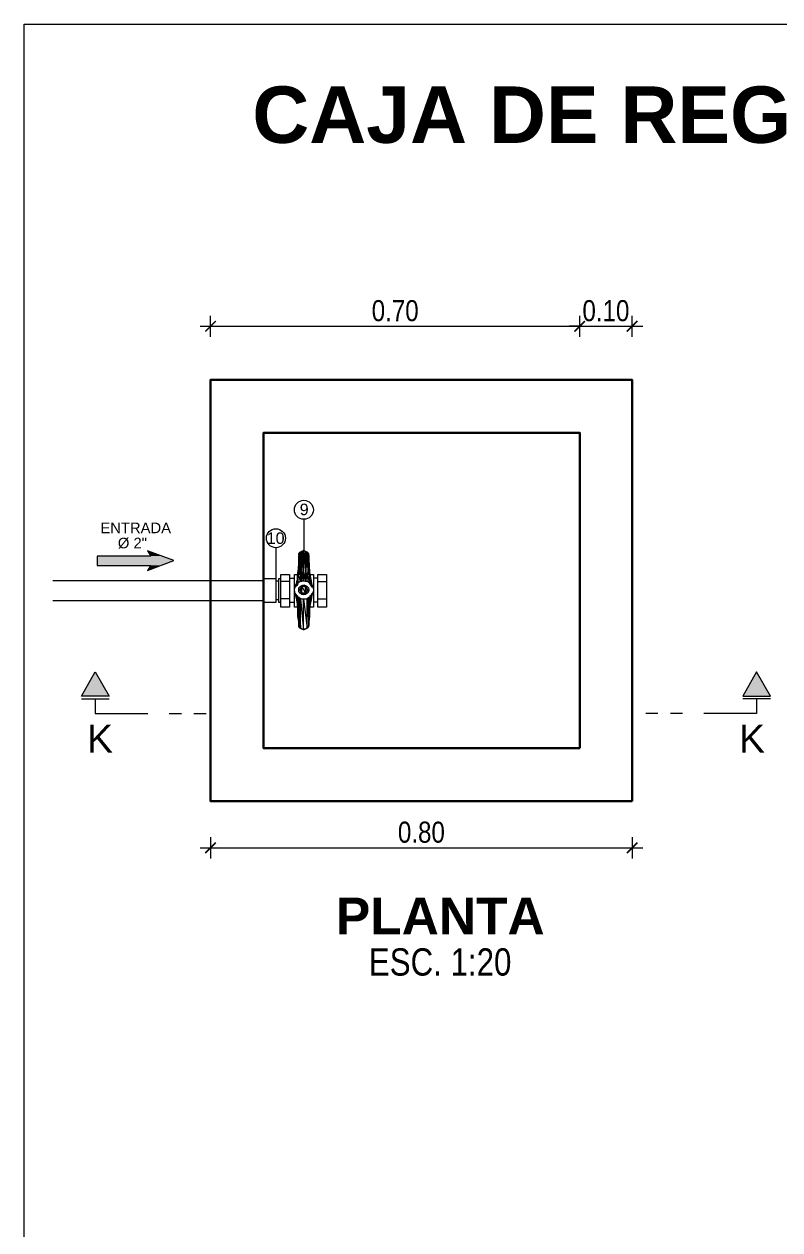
# Model space of a CAD drawing. Header units: metres. Extents: x 0 to 1843, y 1434 to 1492.
# Drawn here: x 1821.078 to 1822.514, y 1442.151 to 1444.442 of the extents above; entities that cross this region are included whole.
import ezdxf
from ezdxf.enums import TextEntityAlignment as Align

# ---------------------------------------------------------------- set-up
doc = ezdxf.new("R2010")
doc.units = ezdxf.units.M
doc.header["$LTSCALE"] = 0.005
doc.linetypes.add('ACAD_ISO04W100', pattern=[30.5, 24, -3, 0.5, -3])
for name, color, linetype, lineweight in [('-Acero techos', 252, 'Continuous', 13), ('-Eje', 1, 'ACAD_ISO04W100', 9), ('-Textos', 7, 'Continuous', 20)]:
    doc.layers.add(name, color=color, linetype=linetype, lineweight=lineweight)
for name, color, linetype in [('A_50_CotasExter', 7, 'Continuous'), ('G-TEXTOS-TITULOS', 4, 'Continuous'), ('PDF_Sentido de flujo', 1, 'Continuous'), ('PDF_Text', 7, 'Continuous')]:
    doc.layers.add(name, color=color, linetype=linetype)
for name, color, linetype, true_color in [('PDF_Geometry', 9, 'Continuous', 0x808080), ('PDF_Muro secundario', 7, 'Continuous', 0x545454), ("PDF_Tub. de desague 4''", 7, 'Continuous', 0x002595)]:
    doc.layers.add(name, color=color, linetype=linetype, true_color=true_color)
doc.styles.add('-Arial', font='arial.ttf')
doc.styles.add('-Arial Narrow', font='ARIALN.TTF')
doc.styles.add('25-TITULO', font='arialbd.ttf', dxfattribs={"height": 0.1})
doc.styles.add('PDF Arial-BoldMT', font='arial.ttf')
doc.dimstyles.new('Esc 1_20n', dxfattribs={"dimscale": 0.02, "dimtxt": 2, "dimasz": 1, "dimexe": 1, "dimexo": 1, "dimgap": 0.45, "dimtad": 1, "dimtoh": 1, "dimzin": 3, "dimdsep": 46, "dimtxsty": '-Arial Narrow', "dimblk": 'ARCHTICK', "dimcen": 1, "dimdle": 1, "dimclrd": 7, "dimclre": 7, "dimclrt": 7, "dimadec": 0, "dimazin": 0, "dimtfac": 1, "dimtix": 1, "dimtmove": 1, "dimatfit": 2, "dimldrblk": 'ARCHTICK', "dimfxl": 1, "dimfxlon": 1, "dimtolj": 2, "dimlwd": 5, "dimlwe": 5, "dimarcsym": 0})

# ---------------------------------------------------------------- blocks, each defined once
blk = doc.blocks.new('Corte Vertical 1_1000')
at = {"layer": '-Eje'}
blk.add_hatch(color=256, dxfattribs=at).paths.add_polyline_path([(13.34, -3.56), (9.86, -1.57), (9.86, -5.55)])
for p, q in [((9.44, -1.57), (9.44, -5.55)), ((9.44, -3.56), (7.34, -3.56))]:
    blk.add_line(p, q, dxfattribs=at)
blk.add_lwpolyline([(13.34, -3.56), (9.86, -5.55), (9.86, -1.57)], close=True, dxfattribs=at)
for points in [[(7.34, -3.56), (7.34, -16.05)], [(7.34, -14.25), (7.34, -16)], [(7.34, -17.81), (7.34, -19.56)]]:
    blk.add_lwpolyline(points, dxfattribs=at)
at = {"layer": '-Eje', "style": '-Arial'}
blk.add_attdef('A', text='', height=4, dxfattribs=at).set_placement((3.71, -4.24), align=Align.MIDDLE)
blk = doc.blocks.new('_ArchTick')
at = {"color": 0, "linetype": 'ByBlock', "const_width": 0.15}
blk.add_lwpolyline([(-0.5, -0.5), (0.5, 0.5)], dxfattribs=at)
blk = doc.blocks.new('*D316')
at = {"layer": 'A_50_CotasExter', "color": 7, "lineweight": 5, "ltscale": 0.005, "transparency": 16777216}
for p, q in [((1821.4325, 1443.848), (1821.4325, 1443.888)), ((1822.1336, 1443.848), (1822.1336, 1443.888)), ((1821.4125, 1443.868), (1822.1536, 1443.868))]:
    blk.add_line(p, q, dxfattribs=at)
at = {"layer": 'Defpoints', "color": 0, "ltscale": 0.005, "transparency": 16777216}
for p in [(1822.1336, 1443.868), (1821.4325, 1443.7665), (1822.1336, 1443.6659)]:
    blk.add_point(p, dxfattribs=at)
at = {"layer": 'A_50_CotasExter', "color": 7, "lineweight": 5, "ltscale": 0.005, "transparency": 16777216, "xscale": 0.02, "yscale": 0.02, "zscale": 0.02}
for p, rotation in [((1821.4325, 1443.868), 180.0000000001303), ((1822.1336, 1443.868), 1.302755197527456e-10)]:
    blk.add_blockref('_ArchTick', p, dxfattribs=dict(at, rotation=rotation))
at = {"layer": 'A_50_CotasExter', "color": 7, "ltscale": 0.005, "transparency": 16777216, "insert": (1821.7831, 1443.8974), "char_height": 0.04, "attachment_point": 5, "style": '-Arial Narrow'}
blk.add_mtext('\\A2;0.70', dxfattribs=at)
blk = doc.blocks.new('*D317')
at = {"layer": 'A_50_CotasExter', "color": 7, "lineweight": 5, "ltscale": 0.005, "transparency": 16777216}
for p, q in [((1822.1336, 1443.848), (1822.1336, 1443.888)), ((1822.2332, 1443.848), (1822.2332, 1443.888)), ((1822.1336, 1443.868), (1822.1136, 1443.868)), ((1822.1336, 1443.868), (1822.2332, 1443.868)), ((1822.2332, 1443.868), (1822.2532, 1443.868))]:
    blk.add_line(p, q, dxfattribs=at)
at = {"layer": 'Defpoints', "color": 0, "ltscale": 0.005, "transparency": 16777216}
for p in [(1822.2332, 1443.868), (1822.2332, 1443.7665), (1822.1336, 1443.6659)]:
    blk.add_point(p, dxfattribs=at)
at = {"layer": 'A_50_CotasExter', "color": 7, "lineweight": 5, "ltscale": 0.005, "transparency": 16777216, "xscale": 0.02, "yscale": 0.02, "zscale": 0.02}
for p, rotation in [((1822.1336, 1443.868), 1.302957741700084e-10), ((1822.2332, 1443.868), 180.0000000001303)]:
    blk.add_blockref('_ArchTick', p, dxfattribs=dict(at, rotation=rotation))
at = {"layer": 'A_50_CotasExter', "color": 7, "ltscale": 0.005, "transparency": 16777216, "insert": (1822.1834, 1443.8974), "char_height": 0.04, "attachment_point": 5, "style": '-Arial Narrow'}
blk.add_mtext('\\A2;0.10', dxfattribs=at)
blk = doc.blocks.new('*D318')
at = {"layer": 'A_50_CotasExter', "color": 7, "lineweight": 5, "ltscale": 0.005, "transparency": 16777216}
for p, q in [((1821.4325, 1442.8972), (1821.4325, 1442.8572)), ((1822.2332, 1442.8972), (1822.2332, 1442.8572)), ((1821.4125, 1442.8772), (1822.2532, 1442.8772))]:
    blk.add_line(p, q, dxfattribs=at)
at = {"layer": 'Defpoints', "color": 0, "ltscale": 0.005, "transparency": 16777216}
for p in [(1821.4325, 1442.9658), (1822.2332, 1442.9658), (1822.2332, 1442.8772)]:
    blk.add_point(p, dxfattribs=at)
at = {"layer": 'A_50_CotasExter', "color": 7, "lineweight": 5, "ltscale": 0.005, "transparency": 16777216, "xscale": 0.02, "yscale": 0.02, "zscale": 0.02, "rotation": 180}
blk.add_blockref('_ArchTick', (1821.4325, 1442.8772), dxfattribs=at)
at = {"layer": 'A_50_CotasExter', "color": 7, "lineweight": 5, "ltscale": 0.005, "transparency": 16777216, "xscale": 0.02, "yscale": 0.02, "zscale": 0.02}
blk.add_blockref('_ArchTick', (1822.2332, 1442.8772), dxfattribs=at)
at = {"layer": 'A_50_CotasExter', "color": 7, "ltscale": 0.005, "transparency": 16777216, "insert": (1821.8329, 1442.9067), "char_height": 0.04, "attachment_point": 5, "style": '-Arial Narrow'}
blk.add_mtext('\\A2;0.80', dxfattribs=at)

msp = doc.modelspace()

# ---------------------------------------------------------------- linework, layer by layer
at = {"layer": '-Acero techos', "color": 18, "ltscale": 0.005, "true_color": 0x000000}
msp.add_lwpolyline([(1821.07833, 1444.44203), (1824.08088, 1444.44203), (1824.08088, 1439.88018), (1821.07833, 1439.88018)], close=True, dxfattribs=at)
at = {"layer": 'PDF_Geometry', "color": 7, "lineweight": 13}
for p, q in [((1821.60936, 1443.50123), (1821.60936, 1443.44217)), ((1821.55634, 1443.44722), (1821.55634, 1443.38817))]:
    msp.add_line(p, q, dxfattribs=at)
for centre in [(1821.60964, 1443.51939), (1821.55662, 1443.46539)]:
    msp.add_circle(centre, 0.01806, dxfattribs=at)
at = {"layer": 'PDF_Muro secundario', "color": 18, "lineweight": 30, "true_color": 0x000000}
for points in [[(1822.2332, 1442.96581), (1822.2332, 1443.76647), (1821.43254, 1443.76647), (1821.43254, 1442.96581)], [(1822.13365, 1443.06643), (1822.13365, 1443.66586), (1821.53316, 1443.66586), (1821.53316, 1443.06643)]]:
    msp.add_lwpolyline(points, close=True, dxfattribs=at)
at = {"layer": 'PDF_Sentido de flujo', "lineweight": 5}
msp.add_lwpolyline([(1821.3187, 1443.41368), (1821.31278, 1443.40438), (1821.36266, 1443.42298), (1821.31278, 1443.44158), (1821.3187, 1443.43144), (1821.21725, 1443.43144), (1821.21725, 1443.41368)], close=True, dxfattribs=at)
at = {"layer": 'PDF_Sentido de flujo', "transparency": 33554559}
for points in [[(1821.31278, 1443.44158), (1821.33899, 1443.43144), (1821.3187, 1443.43144)], [(1821.33899, 1443.43144), (1821.21725, 1443.43144), (1821.36266, 1443.42298)], [(1821.21725, 1443.43144), (1821.36266, 1443.42298), (1821.21725, 1443.42298)], [(1821.36266, 1443.42298), (1821.21725, 1443.42298), (1821.3373, 1443.41368)], [(1821.21725, 1443.42298), (1821.3373, 1443.41368), (1821.21725, 1443.41368)], [(1821.3187, 1443.41368), (1821.3373, 1443.41368), (1821.31278, 1443.40438)]]:
    msp.add_solid(points, dxfattribs=at)
at = {"layer": "PDF_Tub. de desague 4''", "lineweight": 9}
for points in [[(1821.60042, 1443.43236), (1821.60042, 1443.43551), (1821.60252, 1443.43867), (1821.60568, 1443.44077), (1821.60988, 1443.44182), (1821.61304, 1443.44077), (1821.61619, 1443.43867), (1821.61829, 1443.43551), (1821.61934, 1443.43236)], [(1821.60042, 1443.43131), (1821.60042, 1443.425), (1821.59832, 1443.40083), (1821.59727, 1443.39347), (1821.59622, 1443.38401), (1821.59307, 1443.37245)], [(1821.60042, 1443.39662), (1821.60042, 1443.43131), (1821.60042, 1443.39662)], [(1821.60042, 1443.43131), (1821.60042, 1443.39662), (1821.60042, 1443.43131)], [(1821.61934, 1443.39662), (1821.61934, 1443.43131), (1821.61934, 1443.39662)], [(1821.61934, 1443.43131), (1821.61934, 1443.39662), (1821.61934, 1443.43131)], [(1821.61934, 1443.43131), (1821.61934, 1443.425), (1821.62039, 1443.40083), (1821.62144, 1443.39347), (1821.62355, 1443.38401), (1821.62565, 1443.37245)], [(1821.56574, 1443.38821), (1821.56153, 1443.38821), (1821.56153, 1443.34407), (1821.56574, 1443.34407)], [(1821.58255, 1443.38927), (1821.59201, 1443.38927)], [(1821.59727, 1443.33461), (1821.59201, 1443.33461), (1821.59201, 1443.39662), (1821.59727, 1443.39662)], [(1821.62039, 1443.39662), (1821.62039, 1443.40083), (1821.62039, 1443.39662)], [(1821.62039, 1443.39662), (1821.62775, 1443.39662), (1821.62775, 1443.38086), (1821.62775, 1443.33461), (1821.62144, 1443.33461)], [(1821.62039, 1443.39662), (1821.62039, 1443.37981), (1821.62039, 1443.39662)], [(1821.63616, 1443.38927), (1821.62775, 1443.38927)], [(1821.13283, 1443.38521), (1821.53316, 1443.38521)], [(1821.56153, 1443.38401), (1821.55733, 1443.38401)], [(1821.58255, 1443.38296), (1821.56574, 1443.38296)], [(1821.63616, 1443.38296), (1821.65298, 1443.38296)], [(1821.13283, 1443.34708), (1821.53316, 1443.34708)], [(1821.56153, 1443.34828), (1821.55733, 1443.34828)], [(1821.58255, 1443.35038), (1821.56574, 1443.35038)], [(1821.58255, 1443.34407), (1821.59201, 1443.34407)], [(1821.62565, 1443.36089), (1821.62355, 1443.34828), (1821.62144, 1443.33987), (1821.62039, 1443.33041), (1821.61934, 1443.30728), (1821.61934, 1443.30098), (1821.61829, 1443.29782), (1821.61619, 1443.29467), (1821.61304, 1443.29257), (1821.60988, 1443.29152), (1821.60568, 1443.29257), (1821.60252, 1443.29467), (1821.60042, 1443.29782), (1821.60042, 1443.30098), (1821.60042, 1443.30728), (1821.59832, 1443.33041), (1821.59727, 1443.33987), (1821.59622, 1443.34828), (1821.59307, 1443.36089)], [(1821.59832, 1443.35248), (1821.59832, 1443.31674), (1821.59832, 1443.35248)], [(1821.60042, 1443.30098), (1821.60042, 1443.35248), (1821.60042, 1443.30098)], [(1821.60042, 1443.35248), (1821.60042, 1443.30098), (1821.60042, 1443.35248)], [(1821.60042, 1443.35248), (1821.60042, 1443.30098), (1821.60042, 1443.35248)], [(1821.61934, 1443.35248), (1821.61934, 1443.30728), (1821.61934, 1443.35248)], [(1821.61934, 1443.30098), (1821.61934, 1443.35248), (1821.61934, 1443.30098)], [(1821.61934, 1443.35248), (1821.61934, 1443.30098), (1821.61934, 1443.35248)], [(1821.62039, 1443.35248), (1821.62039, 1443.33041), (1821.62039, 1443.35248)], [(1821.63616, 1443.34407), (1821.62775, 1443.34407)], [(1821.63616, 1443.35038), (1821.65298, 1443.35038)]]:
    msp.add_lwpolyline(points, dxfattribs=at)
for points in [[(1821.60042, 1443.43131), (1821.60358, 1443.39662), (1821.60358, 1443.43867)], [(1821.60358, 1443.43867), (1821.60568, 1443.39662), (1821.60568, 1443.43972)], [(1821.60358, 1443.39662), (1821.60358, 1443.43867), (1821.60568, 1443.39662)], [(1821.60568, 1443.43972), (1821.60883, 1443.39662), (1821.60883, 1443.44182)], [(1821.60568, 1443.39662), (1821.60568, 1443.43972), (1821.60883, 1443.39662)], [(1821.60883, 1443.39662), (1821.60883, 1443.44182), (1821.61304, 1443.39662)], [(1821.60883, 1443.44182), (1821.61304, 1443.39662), (1821.61304, 1443.43972)], [(1821.61304, 1443.39662), (1821.61304, 1443.43972), (1821.61619, 1443.39662)], [(1821.61304, 1443.43972), (1821.61619, 1443.39662), (1821.61619, 1443.43867)], [(1821.61619, 1443.39662), (1821.61619, 1443.43867), (1821.61934, 1443.39662)], [(1821.61619, 1443.43867), (1821.61934, 1443.39662), (1821.61934, 1443.43131)], [(1821.60042, 1443.39662), (1821.60042, 1443.425), (1821.59832, 1443.40083)], [(1821.60042, 1443.39662), (1821.60042, 1443.43131), (1821.60358, 1443.39662)], [(1821.60042, 1443.425), (1821.60042, 1443.39662), (1821.60042, 1443.425), (1821.60042, 1443.39662), (1821.60042, 1443.43131)], [(1821.61934, 1443.43131), (1821.61934, 1443.39662), (1821.61934, 1443.43131), (1821.61934, 1443.39662), (1821.61934, 1443.425)], [(1821.61934, 1443.39662), (1821.61934, 1443.425), (1821.62039, 1443.39662)], [(1821.61934, 1443.425), (1821.62039, 1443.39662), (1821.62039, 1443.40083)], [(1821.53316, 1443.38821), (1821.53316, 1443.34407), (1821.55733, 1443.34407), (1821.55733, 1443.38821)], [(1821.58255, 1443.39662), (1821.58255, 1443.33461), (1821.56574, 1443.33461), (1821.56574, 1443.39662)], [(1821.59727, 1443.3777), (1821.59727, 1443.39347), (1821.59622, 1443.38401)], [(1821.59832, 1443.39662), (1821.59832, 1443.40083), (1821.59727, 1443.39662)], [(1821.59727, 1443.37981), (1821.59727, 1443.39662), (1821.59832, 1443.38086)], [(1821.59727, 1443.39662), (1821.59832, 1443.38086), (1821.59832, 1443.39662)], [(1821.59727, 1443.39347), (1821.59727, 1443.37981), (1821.59727, 1443.39662)], [(1821.59727, 1443.3777), (1821.59727, 1443.39347), (1821.59727, 1443.37981)], [(1821.60042, 1443.39662), (1821.59832, 1443.39662), (1821.59832, 1443.40083)], [(1821.59832, 1443.38086), (1821.59832, 1443.39662), (1821.60358, 1443.38296)], [(1821.59832, 1443.39662), (1821.60358, 1443.38296), (1821.60358, 1443.39662)], [(1821.60358, 1443.38296), (1821.60358, 1443.39662), (1821.60568, 1443.38296)], [(1821.60358, 1443.39662), (1821.60568, 1443.38296), (1821.60568, 1443.39662)], [(1821.60568, 1443.38296), (1821.60568, 1443.39662), (1821.60883, 1443.38401)], [(1821.60568, 1443.39662), (1821.60883, 1443.38401), (1821.60883, 1443.39662)], [(1821.60883, 1443.38401), (1821.60883, 1443.39662), (1821.61304, 1443.38296)], [(1821.60883, 1443.39662), (1821.61304, 1443.38296), (1821.61304, 1443.39662)], [(1821.61304, 1443.38296), (1821.61304, 1443.39662), (1821.61619, 1443.38296)], [(1821.61304, 1443.39662), (1821.61619, 1443.38296), (1821.61619, 1443.39662)], [(1821.61619, 1443.38296), (1821.61619, 1443.39662), (1821.62039, 1443.38086)], [(1821.61619, 1443.39662), (1821.62039, 1443.38086), (1821.62039, 1443.39662)], [(1821.62039, 1443.37981), (1821.62039, 1443.39662), (1821.62144, 1443.3777)], [(1821.62039, 1443.39662), (1821.62144, 1443.3777), (1821.62144, 1443.39347)], [(1821.62039, 1443.38086), (1821.62039, 1443.39662), (1821.62039, 1443.37981)], [(1821.62144, 1443.3777), (1821.62144, 1443.39347), (1821.62355, 1443.3756)], [(1821.62144, 1443.39347), (1821.62355, 1443.3756), (1821.62355, 1443.38401)], [(1821.65298, 1443.37665), (1821.65298, 1443.33461), (1821.63616, 1443.33461), (1821.63616, 1443.37981), (1821.63616, 1443.39662), (1821.65298, 1443.39662)], [(1821.59622, 1443.3756), (1821.59622, 1443.38401), (1821.59307, 1443.37245)], [(1821.59727, 1443.3777), (1821.59622, 1443.3756), (1821.59622, 1443.38401)], [(1821.61934, 1443.36719), (1821.61829, 1443.36404), (1821.61619, 1443.36089), (1821.61304, 1443.35879), (1821.60988, 1443.35773), (1821.60568, 1443.35879), (1821.60252, 1443.36089), (1821.60042, 1443.36404), (1821.60042, 1443.36719), (1821.60042, 1443.3714), (1821.60252, 1443.3735), (1821.60568, 1443.3756), (1821.60988, 1443.37665), (1821.61304, 1443.3756), (1821.61619, 1443.3735), (1821.61829, 1443.3714)], [(1821.61724, 1443.36824), (1821.61304, 1443.3735), (1821.60568, 1443.3735), (1821.60147, 1443.36824), (1821.60568, 1443.36089), (1821.61304, 1443.36089)], [(1821.60358, 1443.36614), (1821.60358, 1443.3693), (1821.60147, 1443.36824)], [(1821.60358, 1443.3693), (1821.60568, 1443.36089), (1821.60568, 1443.3735)], [(1821.60358, 1443.36614), (1821.60358, 1443.3693), (1821.60568, 1443.36089)], [(1821.60568, 1443.36089), (1821.60568, 1443.3735), (1821.61304, 1443.36089)], [(1821.60568, 1443.3735), (1821.61304, 1443.36089), (1821.61304, 1443.3735)], [(1821.61304, 1443.36089), (1821.61304, 1443.3735), (1821.61619, 1443.36614)], [(1821.61304, 1443.3735), (1821.61619, 1443.36614), (1821.61619, 1443.3693)], [(1821.61724, 1443.36824), (1821.61619, 1443.36614), (1821.61619, 1443.3693)], [(1821.62565, 1443.37245), (1821.62355, 1443.3756), (1821.62355, 1443.38401)], [(1821.59622, 1443.34828), (1821.59622, 1443.35668), (1821.59307, 1443.36089)], [(1821.59622, 1443.34828), (1821.59622, 1443.35668), (1821.59727, 1443.33987)], [(1821.59622, 1443.35668), (1821.59727, 1443.33987), (1821.59727, 1443.35563)], [(1821.59727, 1443.33987), (1821.59727, 1443.35563), (1821.59832, 1443.33041)], [(1821.59727, 1443.35563), (1821.59832, 1443.33041), (1821.59832, 1443.35248)], [(1821.59832, 1443.31674), (1821.59832, 1443.35248), (1821.60042, 1443.30728)], [(1821.59832, 1443.35248), (1821.60042, 1443.30728), (1821.60042, 1443.35248)], [(1821.59832, 1443.33041), (1821.59832, 1443.35248), (1821.59832, 1443.31674)], [(1821.60042, 1443.30098), (1821.60042, 1443.35248), (1821.60358, 1443.29467)], [(1821.60042, 1443.35248), (1821.60358, 1443.29467), (1821.60358, 1443.35038)], [(1821.60042, 1443.30728), (1821.60042, 1443.35248), (1821.60042, 1443.30098)], [(1821.60358, 1443.29467), (1821.60358, 1443.35038), (1821.60883, 1443.29152)], [(1821.60358, 1443.35038), (1821.60883, 1443.29152), (1821.60883, 1443.34933)], [(1821.60883, 1443.34933), (1821.61619, 1443.29467), (1821.61619, 1443.35038)], [(1821.60883, 1443.29152), (1821.60883, 1443.34933), (1821.61619, 1443.29467)], [(1821.61619, 1443.35038), (1821.61934, 1443.30098), (1821.61934, 1443.35248)], [(1821.61619, 1443.29467), (1821.61619, 1443.35038), (1821.61934, 1443.30098)], [(1821.61934, 1443.30728), (1821.61934, 1443.35248), (1821.62039, 1443.31674)], [(1821.61934, 1443.35248), (1821.62039, 1443.31674), (1821.62039, 1443.35248)], [(1821.61934, 1443.30098), (1821.61934, 1443.35248), (1821.61934, 1443.30728)], [(1821.62039, 1443.35248), (1821.62144, 1443.33987), (1821.62144, 1443.35563)], [(1821.62039, 1443.33041), (1821.62039, 1443.35248), (1821.62144, 1443.33987)], [(1821.62039, 1443.31674), (1821.62039, 1443.35248), (1821.62039, 1443.33041)], [(1821.62144, 1443.35563), (1821.62355, 1443.34828), (1821.62355, 1443.35668)], [(1821.62144, 1443.33987), (1821.62144, 1443.35563), (1821.62355, 1443.34828)], [(1821.62565, 1443.36089), (1821.62355, 1443.34828), (1821.62355, 1443.35668)]]:
    msp.add_lwpolyline(points, close=True, dxfattribs=at)
msp.add_circle((1821.6099, 1443.36721), 0.01786, dxfattribs=at)

# ---------------------------------------------------------------- block references
at = {"layer": '-Eje'}
ref = msp.add_blockref('Corte Vertical 1_1000', (1821.16658, 1443.03578), dxfattribs=dict(at, xscale=0.01315928236170713, yscale=0.01315928236170713, zscale=0.01315928236170713, rotation=90))
ref.add_attrib('A', 'K', dxfattribs={"height": 0.05264, "style": '-Arial'}).set_placement((1821.22234, 1443.08464), align=Align.MIDDLE)
ref = msp.add_blockref('Corte Vertical 1_1000', (1822.51648, 1443.03578), dxfattribs=dict(at, xscale=-0.01315928236170713, yscale=0.01315928236170713, zscale=0.01315928236170713, rotation=270))
ref.add_attrib('A', 'K', dxfattribs={"height": 0.05264, "style": '-Arial'}).set_placement((1822.46071, 1443.08464), align=Align.MIDDLE)

# ---------------------------------------------------------------- texts
at = {"layer": '-Textos', "style": '-Arial Narrow'}
msp.add_text('ESC. 1:20', height=0.051855, dxfattribs=at).set_placement((1821.86853, 1442.66042), align=Align.MIDDLE_CENTER)
at = {"layer": 'G-TEXTOS-TITULOS', "color": 219, "true_color": 0x642165, "style": '25-TITULO'}
msp.add_text('PLANTA', height=0.07, dxfattribs=at).set_placement((1821.86878, 1442.74771), align=Align.MIDDLE_CENTER)
at = {"layer": 'G-TEXTOS-TITULOS', "color": 219, "true_color": 0x642165, "insert": (1821.47182, 1444.26926), "char_height": 0.1072472, "width": 2.3854037, "attachment_point": 4, "style": '25-TITULO'}
msp.add_mtext('\\pxqc;CAJA DE REGISTRO DE LODOS', dxfattribs=at)
at = {"layer": 'PDF_Text', "lineweight": 13, "style": 'PDF Arial-BoldMT'}
for s, height, p in [('9', 0.02186, (1821.60178, 1443.50918)), ('10', 0.021862, (1821.53904, 1443.45457))]:
    msp.add_text(s, height=height, dxfattribs=at).set_placement(p)
at = {"layer": 'PDF_Text', "char_height": 0.020096, "attachment_point": 4, "style": 'PDF Arial-BoldMT'}
for s, insert in [('ENTRADA', (1821.22322, 1443.48501)), ('Ø 2"', (1821.25638, 1443.45587))]:
    msp.add_mtext(s, dxfattribs=dict(at, insert=insert))

# ---------------------------------------------------------------- dimensions: what is measured, and where the dimension line sits
at = {"layer": 'A_50_CotasExter', "color": 18, "ltscale": 0.005, "true_color": 0x000000}
for base, p1, p2, picture, middle in [((1822.13365, 1443.86799), (1821.43254, 1443.76647), (1822.13365, 1443.66586), '*D316', (1821.7831, 1443.89741)), ((1822.2332, 1443.86799), (1822.13365, 1443.66586), (1822.2332, 1443.76647), '*D317', (1822.18343, 1443.89741))]:
    dim = msp.add_linear_dim(base=base, p1=p1, p2=p2, angle=180, dimstyle='Esc 1_20n', dxfattribs=at)
    dim.commit()
    dim.dimension.update_dxf_attribs({"geometry": picture, "text_midpoint": middle})
dim = msp.add_aligned_dim(p1=(1821.43254, 1442.96581), p2=(1822.2332, 1442.96581), distance=-0.08858, dimstyle='Esc 1_20n', dxfattribs=at)
dim.commit()
dim.dimension.update_dxf_attribs({"geometry": '*D318', "text_midpoint": (1821.83287, 1442.90666)})

doc.saveas('drawing.dxf')
